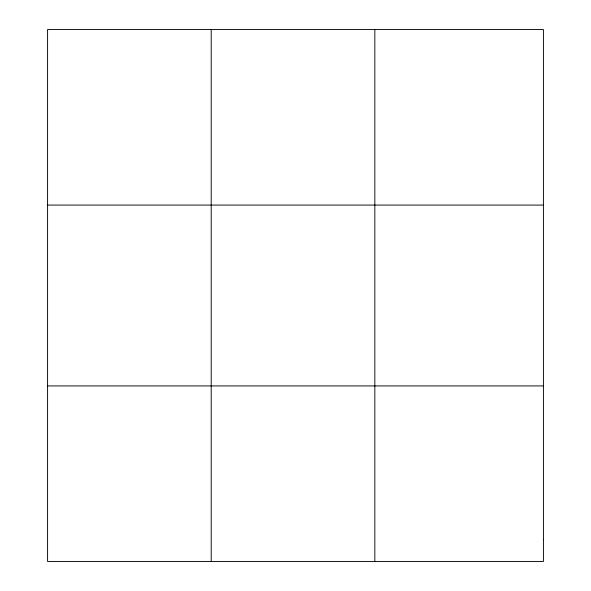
<?xml version="1.0" encoding="UTF-8"?>
<svg xmlns="http://www.w3.org/2000/svg" width="591" height="591" viewBox="0 0 591 591"><rect width="100%" height="100%" fill="white"/><g stroke="black" fill="none" stroke-linecap="round" stroke-linejoin="round"><path stroke-width="0.89" d="M211.209 29.55L211.209 561.45M374.834 29.55L374.834 561.45M47.583 205.077L543.417 205.077M47.583 385.923L543.417 385.923M543.417 539.509L543.417 561.45L47.583 561.45L47.583 29.55L543.417 29.55L543.417 539.509"/></g></svg>
